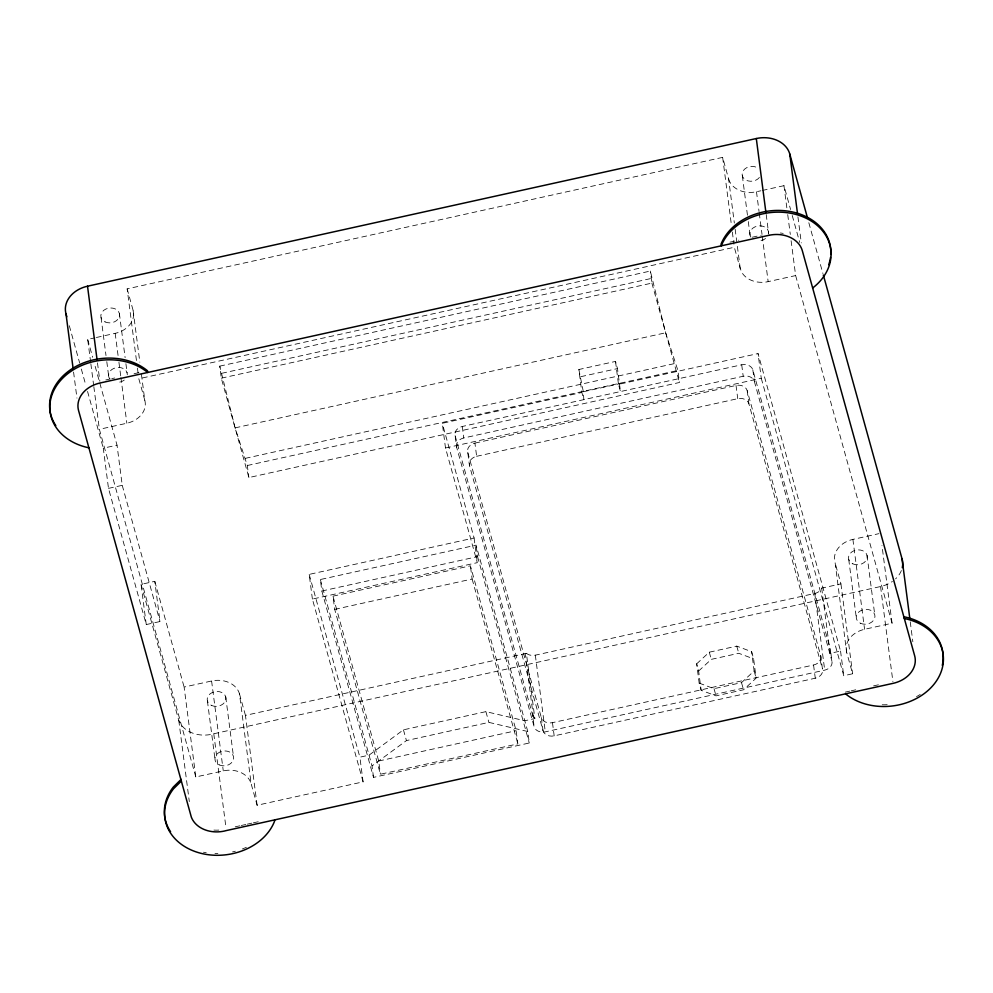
<?xml version="1.0" encoding="UTF-8"?>
<svg xmlns="http://www.w3.org/2000/svg" width="993" height="993" viewBox="0 0 993 993"><rect width="100%" height="100%" fill="white"/><g stroke="black" fill="none" stroke-linecap="round" stroke-linejoin="round"><path stroke-width="0.74" stroke-dasharray="4.96 3.72" d="M578.857 369.508L583.338 391.739L583.834 399.645L581.848 392.471L578.857 369.508L615.511 361.415L617.497 368.577L620.476 391.552L618.49 384.378L758.044 353.57L840.55 651.048L830.16 653.332L830.396 649.484L752.855 369.93A9.409 7.41 -7.4 0 0 741.709 364.779L462.291 426.481A9.409 7.41 -7.4 0 0 455.117 435.666L456.606 447.148L534.135 726.702A9.409 7.41 -7.4 0 0 545.294 731.853L824.711 670.151A9.409 7.41 -7.4 0 0 831.886 660.966L830.396 649.484M696.664 663.833L709.287 652.19L736.769 646.12L751.639 651.706L753.625 658.868L756.132 678.145L743.509 689.787L716.015 695.857L701.157 690.284L699.171 683.11L696.664 663.833L698.65 671.007L701.157 690.284M698.65 671.007L711.273 659.364L738.767 653.295L753.625 658.868M699.171 683.11L714.029 688.683L741.51 682.625L754.134 670.97L751.639 651.706M257.113 805.261L245.445 715.37L526.402 653.332L534.867 718.535L524.788 720.757L485.912 711.633L403.456 729.83L369.048 755.152L359.888 757.175L363.09 781.863L257.113 805.261L251.155 783.762L239.474 693.859A23.509 18.532 -7.4 0 0 211.596 680.999L184.115 687.069L195.795 776.96L223.276 770.891A23.509 18.532 -7.4 0 1 251.155 783.762M373.517 777.382L372.027 765.901L406.435 740.592L488.891 722.383L527.779 731.518L529.269 743L373.517 777.382L321.831 591.021L320.342 579.527L476.081 545.145L527.779 731.518M136.451 360.471L127.154 288.864L722.643 157.378L728.601 178.889L734.348 223.065M90.661 362.271L87.694 339.42L94.931 337.819M96.371 337.496L115.176 333.35A23.509 18.532 -7.4 0 0 133.112 310.375L127.154 288.864M728.601 178.889A23.509 18.532 -7.4 0 0 756.48 191.748L760.824 190.793M762.264 190.47L783.961 185.679L790.589 209.548M105.817 379.947L110.285 378.966M111.775 378.643L114.741 377.985M134.08 373.716L141.527 372.065M729.979 242.143L738.904 240.169M752.284 237.215L761.221 235.242M219.738 366.132L650.328 271.064L665.67 332.792L677.896 370.439L679.46 382.491L248.871 477.559L221.302 378.184L219.738 366.132L235.093 427.871L247.307 465.518L248.871 477.559M221.724 373.306L652.314 278.226M221.302 378.184L651.892 283.104L650.328 271.064M195.795 776.96L99.374 429.311L126.856 423.241A23.509 18.532 -7.4 0 0 144.792 400.266L141.031 371.32M144.792 400.266L138.821 378.755L734.323 247.269L740.281 268.78L742.354 273.249A23.509 18.532 -7.4 0 0 768.16 281.64L795.641 275.57L791.086 240.529M146.269 624.56L141.056 584.368L154.796 581.339L160.01 621.531L146.269 624.56L108.498 488.37L103.284 448.178L117.025 445.149L94.31 363.239M235.093 427.871L665.67 332.792M580.855 376.67L617.497 368.577M108.498 488.37L122.238 485.341L117.025 445.149M245.321 458.344L675.898 363.277M247.307 465.518L677.896 370.439M583.338 391.739L619.98 383.646M363.09 781.863L312.398 599.077L477.31 562.659L445.497 447.98L442.295 423.291L581.848 392.471M456.606 447.148A9.409 7.41 -7.4 0 1 463.781 437.963L743.198 376.26A9.409 7.41 -7.4 0 1 754.357 381.411L831.886 660.966M445.497 447.98L761.259 378.259L758.044 353.57M474.927 443.101L736.024 385.458A9.409 7.41 -7.4 0 1 747.183 390.597L820.739 655.814L822.452 669.021A9.409 7.41 -7.4 0 1 815.278 678.219L554.181 735.863A9.409 7.41 -7.4 0 1 543.034 730.724L469.466 465.506L467.753 452.299A9.409 7.41 -7.4 0 1 474.927 443.101L476.64 456.308A9.409 7.41 -7.4 0 0 469.466 465.506M476.64 456.308L737.749 398.665A9.409 7.41 -7.4 0 1 748.896 403.803L822.452 669.021M312.398 599.077L309.195 574.388L474.095 537.97L442.295 423.291M321.831 591.021L477.571 556.626L476.081 545.145M332.978 596.16L470.409 565.824L516.124 730.687L517.849 743.894L380.418 774.23L334.703 609.367L332.978 596.16L378.705 761.023L380.418 774.23M334.703 609.367L472.122 579.018L470.409 565.824M761.259 378.259L843.752 675.736L852.615 673.775L846.644 652.277L834.468 557.569A23.509 18.532 -7.4 0 1 852.9 539.398L878.942 533.651M526.402 653.332A9.409 7.41 -7.4 0 0 535.326 655.169L814.756 593.466A9.409 7.41 -7.4 0 0 821.695 588.129L840.934 583.884L834.964 562.373M141.056 584.368L178.765 720.347A28.288 22.293 -7.4 0 0 213.78 733.765L880.555 586.54A28.214 22.231 -7.4 0 0 892.397 581.439M846.644 652.277L846.135 647.461A23.509 18.532 -7.4 0 1 864.58 629.301L892.062 623.232L881.97 545.517M378.705 761.023L516.124 730.687M467.753 452.299L541.309 717.517A9.409 7.41 -7.4 0 0 552.468 722.668L813.565 665.012A9.409 7.41 -7.4 0 0 820.739 655.814M235.204 826.821L239.747 825.828M241.262 825.493L245.805 824.488M247.319 824.153L251.862 823.147M253.376 822.812L260.936 821.149M845.304 692.121L849.772 691.128M851.249 690.805L855.718 689.812M873.567 685.878L879.525 684.562M534.867 718.535L532.645 715.221L534.135 726.702M808.823 222.717L822.912 273.522M792.24 215.518L799.688 242.379M795.641 275.57L892.062 623.232M651.892 283.104L679.46 382.491M754.134 670.97L756.132 678.145M736.769 646.12L738.767 653.295M741.51 682.625L743.509 689.787M709.287 652.19L711.273 659.364M714.029 688.683L716.015 695.857M455.117 435.666L533.638 718.808L525.173 653.605M477.571 556.626L529.269 743M472.122 579.018L517.849 743.894M485.912 711.633L488.891 722.383M403.456 729.83L406.435 740.592M320.342 579.527L372.027 765.901M309.195 574.388L359.888 757.175M239.474 693.859L245.445 715.37M87.694 339.42L92.647 357.281M154.796 581.339L184.115 687.069M122.238 485.341L160.01 621.531M69.311 325.729L79.676 363.053M81.327 369.036L85.882 385.458M87.545 391.428L103.284 448.178M910.246 621.829L912.84 641.763M880.555 586.54L892.906 681.608M867.038 555.298L874.759 614.766M852.9 539.398L864.58 629.301M848.717 559.344L856.438 618.813M797.925 216.834L801.301 242.9M840.934 583.884L852.615 673.775M783.961 185.679L786.928 208.53M787.722 214.625L790.304 234.435M840.55 651.048L843.752 675.736M821.695 588.129L830.16 653.332M766.211 214.5L768.656 233.603M814.756 593.466L824.711 670.151M756.48 191.748L759.049 211.559M759.248 213.073L762.028 234.41M762.214 235.937L768.16 281.64M813.565 665.012L815.278 678.219M742.354 175.848L747.493 215.493M748.288 221.588L750.075 235.316M735.143 229.16L740.281 268.78M752.855 369.93L754.357 381.411M722.643 157.378L731.543 225.945M732.337 232.039L733.926 244.228M747.183 390.597L748.896 403.803M741.709 364.779L743.198 376.26M736.024 385.458L737.749 398.665M615.511 361.415L618.49 384.378M552.468 722.668L554.181 735.863M535.326 655.169L545.294 731.853M541.309 717.517L543.034 730.724M462.291 426.481L463.781 437.963M474.095 537.97L477.31 562.659M225.734 696.9L233.454 756.368M211.596 680.999L223.276 770.891M213.78 733.765L225.932 827.293M207.413 700.946L215.133 760.415M133.112 310.375L139.839 362.172M137.444 368.093L138.424 375.714M178.765 720.347L189.315 801.612M119.371 313.403L125.118 357.617M125.912 363.723L127.092 372.871M115.176 333.35L118.155 356.202M118.937 362.296L120.724 376.012M120.923 377.526L126.856 423.241M101.05 317.45L106.003 355.568M106.797 361.663L108.771 376.918M97.475 362.867L99.871 381.262M90.859 363.798L93.627 385.123M93.826 386.649L99.374 429.311M73.569 372.04L76.957 398.106M780.349 232.983A28.214 22.231 -7.4 0 1 783.192 233.442M218.857 830.086A28.288 22.293 -7.4 0 1 212.974 829.999M901.383 570.541A28.214 22.231 -7.4 0 1 895.574 578.869M765.541 238.481A9.409 7.41 -7.4 0 1 758.789 240.74M750.894 237.104A9.409 7.41 -7.4 0 1 757.249 226.119A9.409 7.41 -7.4 0 1 768.594 233.194M759.397 177.462A9.409 7.41 -7.4 0 1 745.768 179.981A9.409 7.41 -7.4 0 1 744.626 169.108A9.409 7.41 -7.4 0 1 758.453 168.487M124.237 380.083A9.409 7.41 -7.4 0 1 117.484 382.342M109.602 378.705A9.409 7.41 -7.4 0 1 115.945 367.72A9.409 7.41 -7.4 0 1 127.303 374.795M246.351 847.302A56.427 44.462 -7.4 0 1 242.354 848.965M235.366 851.212A56.427 44.462 -7.4 0 1 232.523 851.907M217.889 853.583A56.427 44.462 -7.4 0 1 214.972 853.546M206.259 852.726A56.427 44.462 -7.4 0 1 203.441 852.217M920.201 694.455A56.427 44.462 -7.4 0 1 916.527 696.602M887.171 704.695A56.427 44.462 -7.4 0 1 879.848 704.695M219.217 764.883A9.409 7.41 -7.4 0 0 233.665 758.292A9.409 7.41 -7.4 0 0 219.999 751.986A9.409 7.41 -7.4 0 0 219.217 764.883M211.497 705.415A9.409 7.41 -7.4 0 0 225.932 698.824A9.409 7.41 -7.4 0 0 212.279 692.518A9.409 7.41 -7.4 0 0 211.497 705.415M860.521 623.281A9.409 7.41 -7.4 0 0 874.957 616.69A9.409 7.41 -7.4 0 0 861.303 610.385A9.409 7.41 -7.4 0 0 860.521 623.281M852.801 563.825A9.409 7.41 -7.4 0 0 867.237 557.222A9.409 7.41 -7.4 0 0 853.583 550.916A9.409 7.41 -7.4 0 0 852.801 563.825M105.134 321.931A9.409 7.41 -7.4 0 0 119.57 315.327A9.409 7.41 -7.4 0 0 105.916 309.022A9.409 7.41 -7.4 0 0 105.134 321.931"/><path stroke-width="1.49" d="M274.788 819.858L274.391 821.608A56.427 44.462 -7.4 0 1 196.825 852.131A56.427 44.462 -7.4 0 1 173.514 788.79L181.334 781.081L181.111 779.368L173.291 787.064A56.427 44.462 -7.4 0 0 170.585 831.749M73.172 368.974L65.997 313.776A28.214 22.231 -7.4 0 1 87.521 286.207L756.306 138.536A28.214 22.231 -7.4 0 1 789.758 153.965L807.582 218.237M823.334 275.024L902.078 558.972L909.849 618.763M65.997 313.776L66.829 316.767M789.758 153.965L797.528 213.768M756.306 138.536L765.864 212.13M87.521 286.207L97.078 359.801M812.659 288.007A56.427 44.462 -7.4 0 0 805.273 217.827A56.427 44.462 -7.4 0 0 721.278 245.83L721.055 244.104A56.427 44.462 -7.4 0 1 784.631 210.727A56.427 44.462 -7.4 0 1 830.806 254.506M845.527 693.834A56.427 44.462 -7.4 0 0 934.475 683.656A56.427 44.462 -7.4 0 0 904.325 618.502L904.102 616.79A56.427 44.462 -7.4 0 1 942.295 665.347M902.078 558.972A28.214 22.231 -7.4 0 1 902.277 567.661M88.898 447.806A56.427 44.462 -7.4 0 1 58.748 382.665A56.427 44.462 -7.4 0 1 147.696 372.474L147.473 370.761A56.427 44.462 -7.4 0 0 80.085 364.369A56.427 44.462 -7.4 0 0 50.866 414.913M830.508 257.423A56.427 44.462 -7.4 0 1 828.721 264.684M55.819 425.625A56.427 44.462 -7.4 0 1 51.276 416.303M768.88 235.316L100.094 382.988A28.214 22.231 -7.4 0 0 78.571 410.556L191.339 817.127A28.288 22.293 -7.4 0 0 226.354 830.558L893.129 683.333A28.214 22.231 -7.4 0 0 914.652 655.752L802.332 250.757A28.214 22.231 -7.4 0 0 768.88 235.316"/></g></svg>
